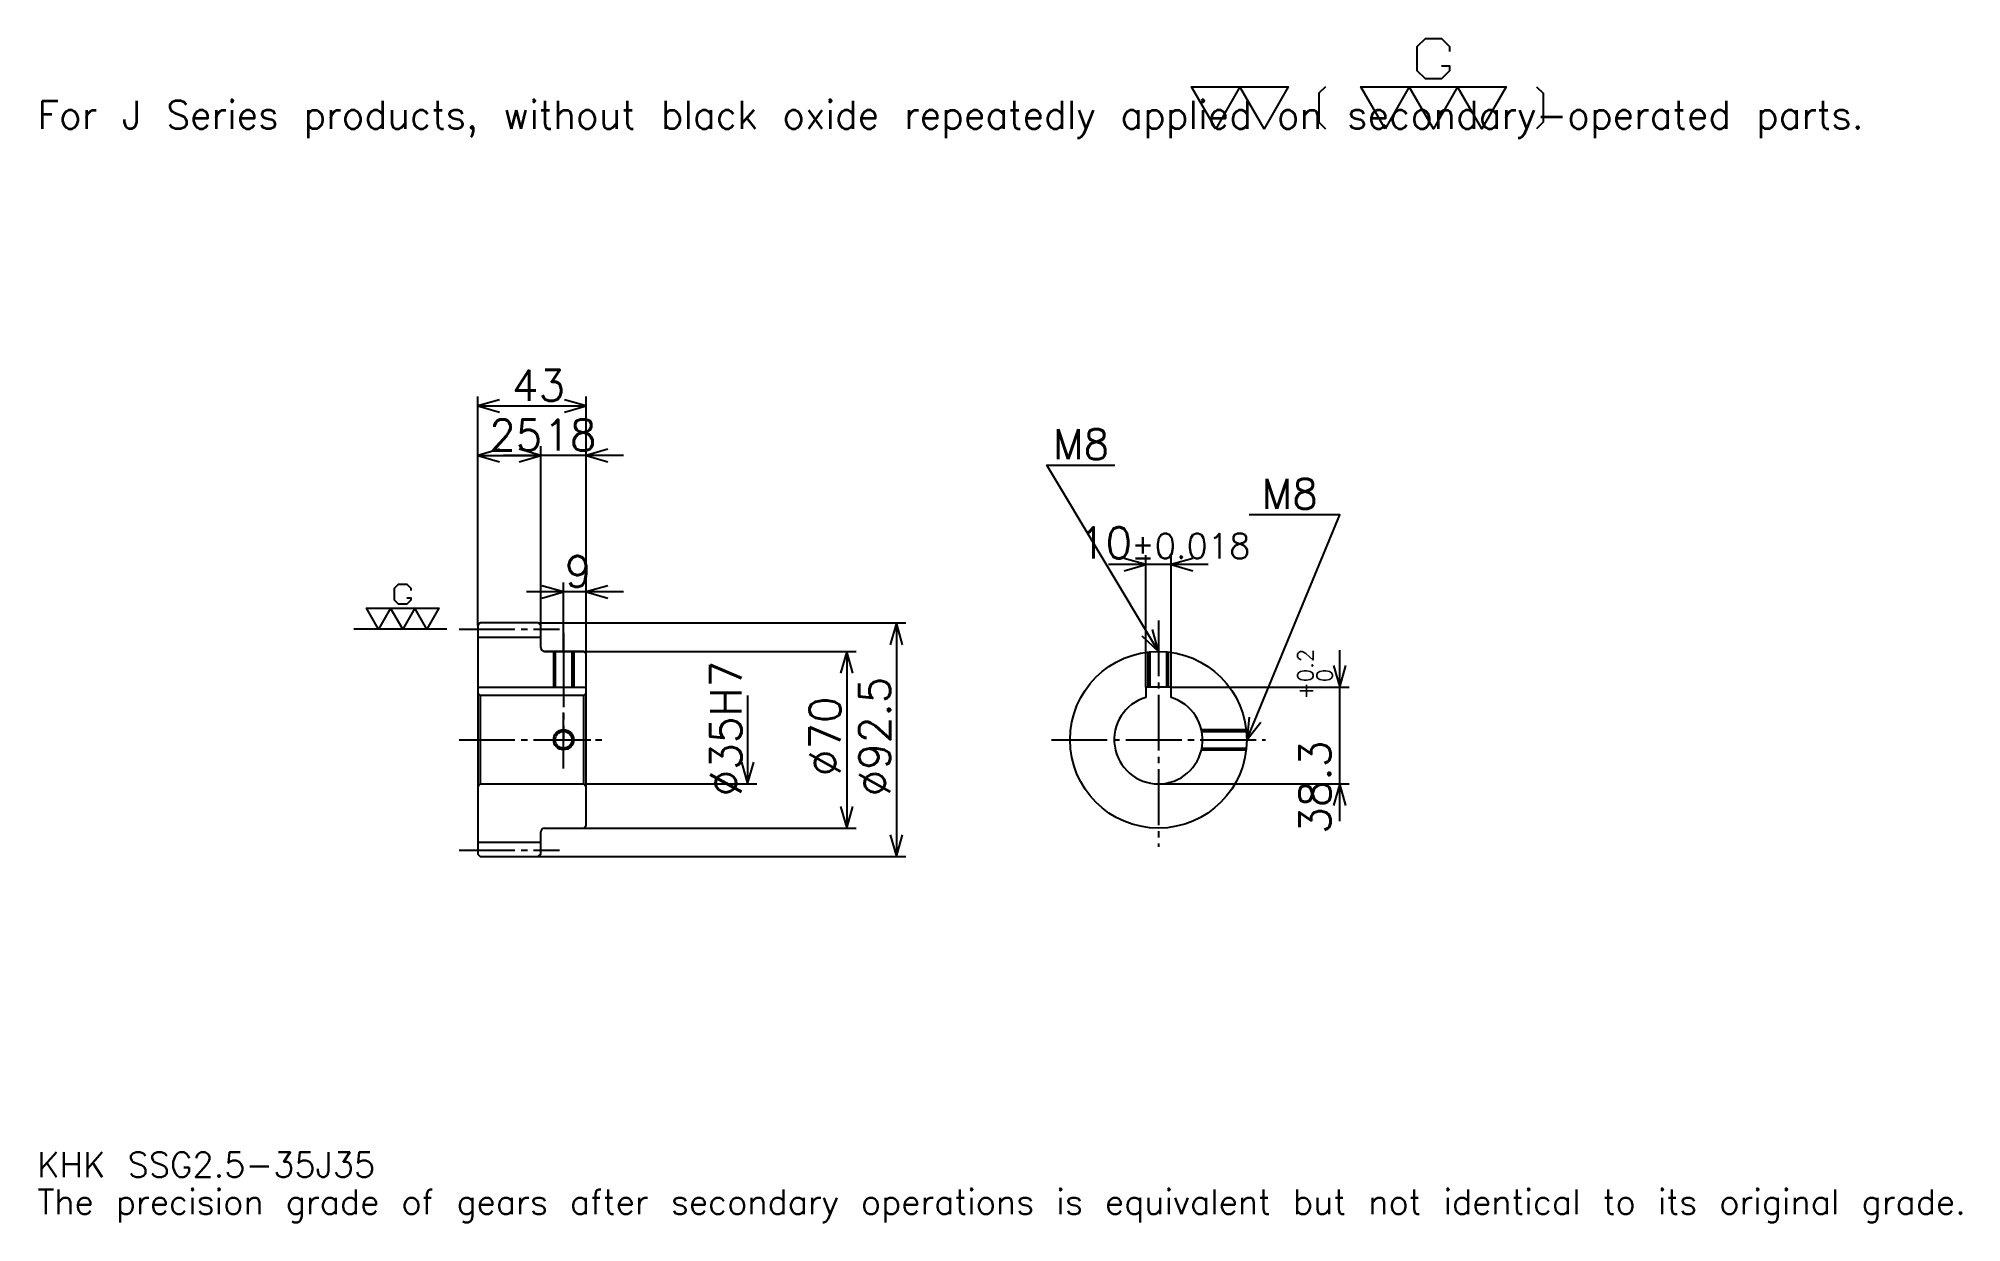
# Model space of a CAD drawing. Extents: x 25 to 787, y 9 to 478.
import ezdxf

# ---------------------------------------------------------------- set-up
doc = ezdxf.new("R2010")
doc.units = 0
doc.linetypes.add('DASHDOT', pattern=[29.478262, 22.108696, -2.456522, 2.456522, -2.456522])
doc.layers.get('0').update_dxf_attribs({"linetype": 'CONTINUOUS'})
doc.layers.add('DASHDOT', color=6, linetype='DASHDOT')
doc.styles.add('KANJI', font='TXT', dxfattribs={"bigfont": 'BIGFONT'})

msp = doc.modelspace()

# ---------------------------------------------------------------- linework, layer by layer
at = {"color": 5}
for p, q in [((198.978271, 246.456512), (198.978271, 336.119568)), ((241.978271, 246.456512), (241.978271, 336.119568)), ((198.978271, 332.434784), (241.978271, 332.434784)), ((198.978271, 312.782593), (223.978271, 312.782593)), ((256.717407, 312.782593), (209.239136, 312.782593)), ((223.978271, 246.456512), (223.978271, 316.467377)), ((488.326111, 269.597809), (448.847839, 269.597809)), ((463.586975, 221.006516), (463.586975, 273.282593)), ((473.586975, 221.006516), (473.586975, 273.282593)), ((232.978271, 246.456512), (232.978271, 262.423889)), ((256.717407, 258.739136), (218.239136, 258.739136)), ((198.978271, 245.456512), (198.978271, 246.456512)), ((222.978271, 246.456512), (241.978271, 246.456512)), ((223.978271, 245.456512), (223.978271, 246.456512)), ((232.978271, 235.206512), (232.978271, 246.456512)), ((232.978271, 235.206512), (232.978271, 246.456512)), ((241.978271, 246.456512), (368.489136, 246.456512)), ((241.978271, 234.206512), (241.978271, 246.456512)), ((364.804352, 246.456512), (364.804352, 153.956512)), ((225.478271, 235.206512), (241.978271, 235.206512)), ((241.978271, 235.206512), (348.836975, 235.206512)), ((345.152191, 235.206512), (345.152191, 165.206512)), ((540.434814, 167.967377), (540.434814, 235.745636)), ((473.586975, 221.006516), (544.119629, 221.006516)), ((305.847839, 217.706512), (305.847839, 182.706512)), ((241.978271, 182.706512), (309.532623, 182.706512)), ((468.586975, 182.706512), (544.119629, 182.706512)), ((225.478271, 165.206512), (241.978271, 165.206512)), ((241.978271, 165.206512), (348.836975, 165.206512)), ((222.978271, 153.956512), (241.978271, 153.956512)), ((241.978271, 153.956512), (368.489136, 153.956512))]:
    msp.add_line(p, q, dxfattribs=at)
at = {"color": 7}
msp.add_line((186.695663, 243.956512), (149.847839, 243.956512), dxfattribs=at)
at = {"color": 4}
for p, q in [((198.978271, 240.831512), (223.978271, 240.831512)), ((198.978271, 221.006516), (241.978271, 221.006516)), ((199.978271, 217.706512), (199.978271, 182.706512)), ((240.978271, 217.706512), (241.978271, 218.706512)), ((240.978271, 182.706512), (241.978271, 181.706512)), ((198.978271, 159.581512), (223.978271, 159.581512))]:
    msp.add_line(p, q, dxfattribs=at)
at = {"color": 7}
for points in [[(580.721741, 467.083038), (583.915222, 467.083038), (583.915222, 465.166962), (580.721741, 461.97348), (574.334778, 461.97348), (571.141296, 465.166962), (571.141296, 474.747406), (574.334778, 477.940887), (580.721741, 477.940887), (583.915222, 474.747406), (583.915222, 472.831299)], [(491.304352, 442.17392), (481.723907, 458.779999), (520.045654, 458.779999), (510.46521, 442.17392), (500.884796, 458.779999), (491.304352, 442.17392)], [(534.735657, 458.779999), (532.180847, 456.22522), (532.180847, 444.728699), (534.735657, 442.17392)], [(558.367371, 442.17392), (548.786987, 458.779999), (606.269592, 458.779999), (596.689148, 442.17392), (587.108704, 458.779999), (577.528259, 442.17392), (567.947815, 458.779999), (558.367371, 442.17392)], [(618.404785, 458.779999), (620.959595, 456.22522), (620.959595, 444.728699), (618.404785, 442.17392)], [(170.851105, 256.411072), (172.447845, 256.411072), (172.447845, 255.453033), (170.851105, 253.856293), (167.657623, 253.856293), (166.060883, 255.453033), (166.060883, 260.243256), (167.657623, 261.839996), (170.851105, 261.839996), (172.447845, 260.243256), (172.447845, 259.285217)], [(159.67392, 243.956512), (154.883698, 252.259552), (183.625015, 252.259552), (178.834793, 243.956512), (174.044571, 252.259552), (169.254364, 243.956512), (164.464142, 252.259552), (159.67392, 243.956512)]]:
    msp.add_lwpolyline(points, dxfattribs=at)
at = {"color": 5}
for points in [[(207.576096, 334.891296), (198.978271, 332.434784), (207.576096, 329.978271)], [(233.380447, 329.978271), (241.978271, 332.434784), (233.380447, 334.891296)], [(207.576096, 315.239136), (198.978271, 312.782593), (207.576096, 310.32608)], [(215.380447, 310.32608), (223.978271, 312.782593), (215.380447, 315.239136)], [(215.380447, 310.32608), (223.978271, 312.782593), (215.380447, 315.239136)], [(250.576096, 315.239136), (241.978271, 312.782593), (250.576096, 310.32608)], [(468.586975, 235.206512), (424.369568, 308.902161), (451.391296, 308.902161)], [(503.586975, 200.206512), (540.434814, 289.25), (504.56955, 289.25)], [(454.989136, 267.141296), (463.586975, 269.597809), (454.989136, 272.054321)], [(482.184814, 272.054321), (473.586975, 269.597809), (482.184814, 267.141296)], [(224.380447, 256.282593), (232.978271, 258.739136), (224.380447, 261.195648)], [(250.576096, 261.195648), (241.978271, 258.739136), (250.576096, 256.282593)], [(367.260864, 237.858688), (364.804352, 246.456512), (362.347839, 237.858688)], [(462.056976, 241.315216), (468.586975, 235.206512), (466.269867, 243.842957)], [(347.608704, 226.608688), (345.152191, 235.206512), (342.695679, 226.608688)], [(537.978271, 229.60434), (540.434814, 221.006516), (542.891357, 229.60434)], [(504.604706, 209.090286), (503.586975, 200.206512), (509.144379, 207.21167)], [(303.391327, 191.304337), (305.847839, 182.706512), (308.304352, 191.304337)], [(542.891357, 174.108688), (540.434814, 182.706512), (537.978271, 174.108688)], [(342.695679, 173.804337), (345.152191, 165.206512), (347.608704, 173.804337)], [(362.347839, 162.554337), (364.804352, 153.956512), (367.260864, 162.554337)]]:
    msp.add_lwpolyline(points, dxfattribs=at)
at = {"color": 4}
for points in [[(223.978271, 236.706512), (223.978271, 245.456512), (222.978271, 246.456512), (199.978271, 246.456512), (198.978271, 245.456512), (198.978271, 181.706512)], [(225.478271, 165.206512), (240.978271, 165.206512), (241.978271, 166.206512), (241.978271, 234.206512), (240.978271, 235.206512), (225.478271, 235.206512)], [(228.978271, 235.206512), (228.978271, 221.006516)], [(229.653275, 235.206512), (229.653275, 221.006516)], [(236.303268, 235.206512), (236.303268, 221.006516)], [(236.978271, 235.206512), (236.978271, 221.006516)], [(464.586975, 221.006516), (464.586975, 234.977188)], [(465.261963, 221.006516), (465.261963, 235.048218)], [(471.911987, 221.006516), (471.911987, 235.048218)], [(472.586975, 221.006516), (472.586975, 234.977188)], [(473.586975, 216.97702), (473.586975, 221.006516), (463.586975, 221.006516), (463.586975, 216.97702)], [(198.978271, 181.706512), (199.978271, 182.706512), (240.978271, 182.706512), (240.978271, 217.706512), (199.978271, 217.706512), (198.978271, 218.706512)], [(485.623688, 204.206512), (503.357666, 204.206512)], [(485.768188, 203.531509), (503.42868, 203.531509)], [(485.623688, 196.206512), (503.357666, 196.206512)], [(485.768188, 196.881516), (503.42868, 196.881516)], [(198.978271, 181.706512), (198.978271, 154.956512), (199.978271, 153.956512), (222.978271, 153.956512), (223.978271, 154.956512), (223.978271, 163.706512)]]:
    msp.add_lwpolyline(points, dxfattribs=at)
for centre, radius in [((468.586975, 200.206512), 35), ((232.978271, 200.206512), 3.325)]:
    msp.add_circle(centre, radius, dxfattribs=at)
at = {"color": 7}
msp.add_circle((232.978271, 200.206512), 4, dxfattribs=at)
at = {"color": 4}
for centre, radius, start, end in [((225.478271, 236.706512), 1.5, 180, 270), ((468.586975, 200.206512), 17.5, 106.601549926, 73.398450074), ((225.478271, 163.706512), 1.5, 90, 180)]:
    msp.add_arc(centre, radius, start, end, dxfattribs=at)
at = {"layer": 'DASHDOT', "color": 7}
for p, q in [((191.608704, 243.956512), (231.347839, 243.956512)), ((468.586975, 247.48912), (468.586975, 157.836945)), ((232.978271, 235.206512), (232.978271, 200.206512)), ((191.608704, 200.206512), (249.347839, 200.206512)), ((426.217407, 200.206512), (510.956543, 200.206512)), ((191.608704, 156.456512), (231.347839, 156.456512))]:
    msp.add_line(p, q, dxfattribs=at)
for points in [[(232.978271, 242.57608), (232.978271, 213.636948)], [(232.978271, 188.836945), (232.978271, 211.57608)], [(221.608704, 200.206512), (244.347839, 200.206512)]]:
    msp.add_lwpolyline(points, dxfattribs=at)

# ---------------------------------------------------------------- texts
at = {"color": 7, "style": 'KANJI'}
for s, height, p in [('For J Series products, without black oxide repeatedly applied on secondary-operated parts.', 11.054348, (24.565218, 442.17392)), ('43', 12.282609, (212.494568, 334.399994)), ('25', 12.282609, (203.494583, 314.747803)), ('18', 12.282609, (224.994568, 314.747803)), ('M8', 11.791305, (426.826111, 311.358704)), ('M8', 11.791305, (509.482605, 291.706512)), ('10', 12.282609, (437.091919, 272.054321)), ('%%p0.018', 9.826087, (457.848022, 272.054321)), ('9', 12.282609, (233.48642, 260.704346)), ('KHK SSG2.5-35J35', 9.826087, (24.565218, 27.02174)), ('The precision grade of gears after secondary operations is equivalent but not identical to its original grade.', 9.826087, (24.565218, 12.282609))]:
    msp.add_text(s, height=height, dxfattribs=at).set_placement(p)
for s, height, p in [('%%c35H7', 12.282609, (303.391327, 177.790756)), ('0.2', 6.141304, (529.871765, 223.046646)), ('%%c92.5', 12.282609, (362.347839, 177.790741)), ('+', 6.141304, (529.871765, 216.168381)), ('0', 6.141304, (537.487, 223.046646)), ('%%c70', 12.282609, (342.695679, 185.774445)), ('38.3', 12.282609, (536.75, 163.004395))]:
    msp.add_text(s, height=height, rotation=90, dxfattribs=at).set_placement(p)

doc.saveas('drawing.dxf')
